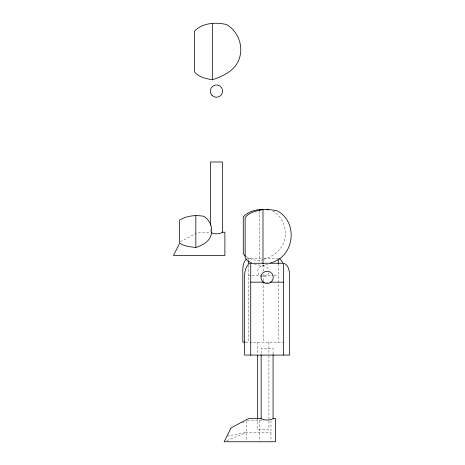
<?xml version="1.0" encoding="UTF-8"?>
<svg xmlns="http://www.w3.org/2000/svg" width="465" height="465" viewBox="0 0 465 465"><rect width="100%" height="100%" fill="white"/><g stroke="black" fill="none" stroke-linecap="round" stroke-linejoin="round"><path stroke-width="0.35" stroke-dasharray="2.33 1.74" d="M180.35 241.829L198.154 232.221L210.488 232.221M242.288 422.83L244.142 421.848M246.031 256.488L249.031 258.226L253.838 259.889L259.546 261.034L263.219 259.47M263.829 259.208C273.374 256.447 282.046 249.891 284.656 239.899C287.573 228.797 282.458 216.498 272.542 210.715M254.093 263.876L262.998 266.044L267.921 263.951M226.781 440.646L246.624 432.38L270.985 432.38M246.921 258.877L248.362 258.499L261.871 258.499M226.955 436.141L246.624 432.38M264.004 258.499L278.233 258.499M248.362 275.722L251.205 275.722M251.914 275.722L273.251 275.722M273.961 275.722L278.233 275.722M265.684 282.168L268.538 282.168M245.584 342.164L283.784 342.164M247.31 420.54L263.957 420.54M278.233 264.108L278.233 342.164M273.071 354.045L273.071 348.239L261.15 348.239L261.15 354.045M270.985 420.54L270.985 441.041M268.915 342.164L268.915 355.225M268.915 355.952L268.915 429.23L257.674 429.23L257.674 419.802M263.295 264.754L263.295 271.793M263.295 274.6L263.295 280.779M263.295 281.499L263.295 342.164M262.998 265.085L262.998 266.044M259.737 420.54L259.737 441.029M259.546 211.104L259.546 261.034M257.674 342.164L257.674 353.778M248.362 258.499L248.362 259.807M248.362 265.236L248.362 342.164M246.624 420.941L246.624 441.029M210.488 229.454L210.488 231.628M268.724 272.792A5.621 5.621 0 0 1 260.069 275.943A5.621 5.621 0 0 1 260.069 266.736A5.621 5.621 0 0 1 268.724 269.886"/><path stroke-width="0.7" d="M179.339 243.846L173.474 255.5L224.886 255.5L224.886 232.221L222.41 232.221M230.524 429.055L224.136 441.75L275.547 441.75L275.547 418.471L273.071 418.471M230.617 428.858L231.146 427.817L248.816 418.471L261.15 418.471M247.671 264.899L245.444 269.363L244.677 273.873L244.625 355.086L289.596 355.086L289.596 275.466C289.416 271.147 288.759 265.346 284.295 263.37M246.235 259.342C243.497 261.952 242.899 266.003 242.806 269.613L242.806 342.164L244.979 342.164M195.835 247.508C202.403 245.258 209.506 241.835 211.244 234.406C213.022 227.542 209.924 219.928 203.81 216.312C195.777 214.754 186.581 215.772 179.56 220.119L179.56 243.003C184.181 246.496 190.313 246.723 195.835 247.508L195.835 215.615M212.336 79.794C224.025 75.812 236.749 69.82 239.894 56.602C243.09 44.419 237.476 30.923 226.6 24.575C215.917 21.977 202.316 22.727 194.475 31.312L194.475 71.819C198.642 77.306 205.972 78.579 212.336 79.794L212.336 23.337M270.38 262.899C294.368 257.296 298.861 222.532 277.262 210.825C266.131 208.57 251.71 207.878 243.271 216.853L243.271 253.768L245.433 256.139M249.141 263.678L249.926 263.37M250.722 282.168L264.26 282.168M269.962 282.168L283.499 282.168M266.276 209.506L268.363 209.907M251.455 262.963L247.508 260.673L245.136 258.069L245.136 217.562C249.304 212.075 256.634 210.802 262.998 209.587L262.998 263.672M211.337 232.663C214.708 234.61 219.015 233.918 222.41 232.483L222.41 161.989L210.488 161.989L210.488 225.293M279.668 258.877L281.005 259.987L282.639 262.847M283.499 355.086L283.499 263.266L250.722 263.266L250.722 355.086M278.233 259.086L278.233 263.545M273.071 354.714L273.071 418.733C269.357 420.494 264.864 420.494 261.15 418.733L261.15 354.714M259.546 209.587L259.546 210.459M257.674 355.225L257.674 419.075M248.362 260.807L248.362 264.672M212.087 95.47A6.167 6.167 0 0 0 222.41 92.704A6.167 6.167 0 0 0 214.853 85.147A6.167 6.167 0 0 0 212.087 95.47M262.748 281.72A6.167 6.167 0 0 0 273.071 278.954A6.167 6.167 0 0 0 265.515 271.397A6.167 6.167 0 0 0 262.748 281.72"/></g></svg>
